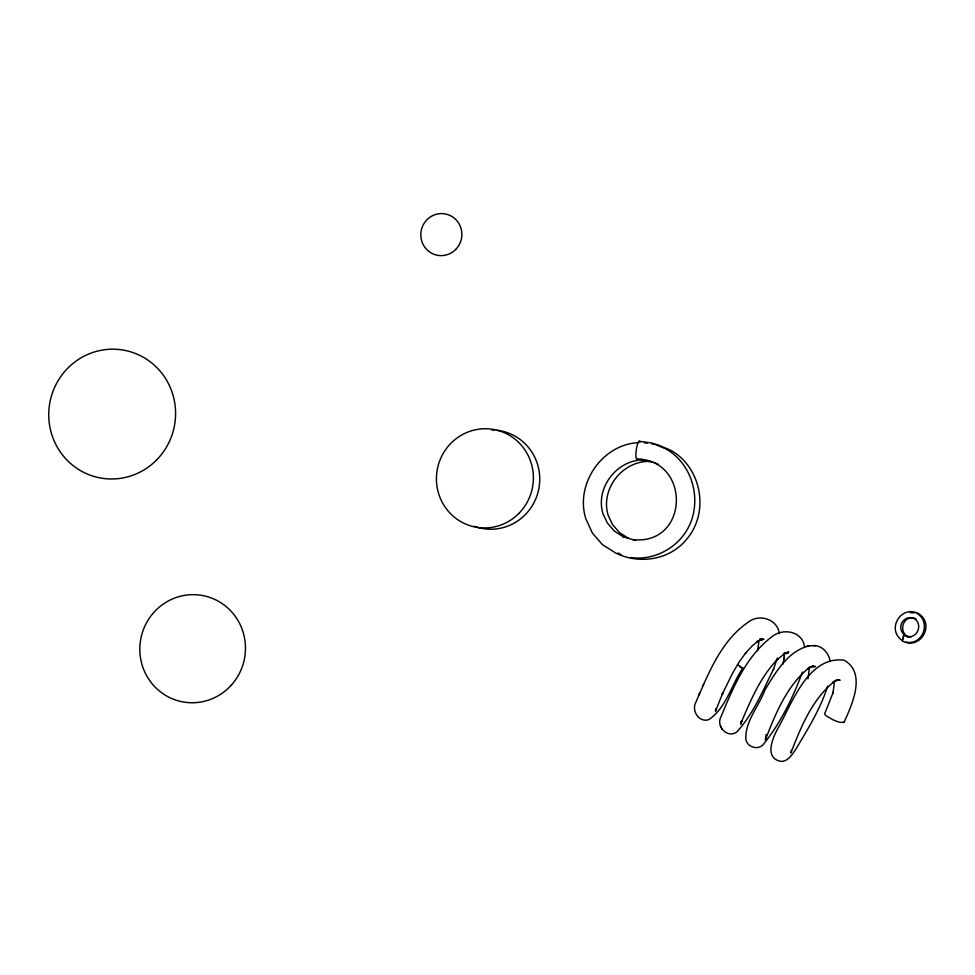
<?xml version="1.0" encoding="UTF-8"?>
<svg xmlns="http://www.w3.org/2000/svg" width="975" height="975" viewBox="0 0 975 975"><rect width="100%" height="100%" fill="white"/><g stroke="black" fill="none" stroke-linecap="round" stroke-linejoin="round"><path stroke-width="1.46" d="M766.094 734.492L765.375 739.879C775.515 713.566 786.947 685.388 809.567 667.314L807.873 668.643L813.467 665.864L811.163 666.705M741.024 721.573L740.829 724.267L741.878 720.598L741.024 722.95C750.701 700.257 760.5 676.662 778.013 658.771L776.831 659.953L783.157 654.761L788.812 651.958L784.217 653.274L784.314 658.71M715.808 708.74L715.455 711.409L722.792 692.945L722.158 694.371L732.908 672.543L739.172 661.94L746.033 652.494L745.363 653.384L752.03 646.035L758.453 640.758L756.612 641.782L762.072 639.076L759.708 639.539L763.986 639.32L761.438 639.076M791.371 750.275L790.883 752.98C800.877 727.009 812.163 699.197 834.478 681.367L832.662 682.5L838.195 679.758L835.819 680.392L840.133 680.172L837.537 680.099M757.612 650.727L759.037 640.648M782.974 664.048L784.412 656.687M807.983 678.832L809.421 667.777M903.24 638.857L903.386 638.125M804.497 646.791C802.498 631.008 782.523 627.632 771.688 636.931C746.009 656.358 733.188 687.424 721.195 716.296C715.443 725.863 727.167 738.928 736.795 731.969C753.334 714.005 762.986 690.446 773.687 668.765M773.394 669.642L777.319 657.991M802.486 672.007C792.833 697.917 780.244 723.877 762.584 745.29C757.088 750.031 748.057 747.057 745.96 740.244C744.254 722.097 759.086 706.18 765.009 689.788C775.612 672.421 788.092 650.508 809.494 645.852M827.714 686.047C820.548 708.667 807.885 729.032 795.795 749.287C792.188 754.406 788.19 761.585 780.963 761.39C763.206 758.111 773.309 736.015 778.988 726.424C792.614 701.72 808.921 655.675 844.143 660.197C866.738 673.079 852.004 704.791 843.997 722.39L840.084 722.365A10.835 2.389 24.5 0 1 832.857 719.708L826.52 716.003A10.25 2.255 24.5 0 1 824.813 713.395L833.308 692.092L832.918 693.542L834.6 680.794M779.305 633.616C777.538 618.796 758.672 613.287 747.715 622.55C720.976 641.111 708.618 673.079 696.04 701.866C691.141 710.178 698.514 722.585 708.459 719.782C726.082 708.52 731.469 684.779 742.767 668.094L738.099 665.145M698.795 694.931L699.66 693.03M702.951 685.657L703.597 684.231M902.46 641.075L903.313 635.737L911.284 636.907M638.54 442.626C602.197 444.271 574.945 483.978 585.78 518.615L592.422 533.13L602.465 544.659L615.944 553.154C640.1 564.927 670.983 559.808 687.643 538.029L687.862 537.749C709.447 510.815 701.037 467.22 670.873 450.365L657.382 444.649L651.605 443.808M649.35 461.394C622.233 460.919 600.027 489.413 608.229 515.507L612.58 524.635L619.552 532.63L628.485 538.371L627.876 538.151M813.187 645.669C821.718 644.95 828.884 653.043 830.115 661.05M812.931 666.62L815.514 666.486L810.128 666.754M807.056 645.986L815.77 645.535M784.217 653.274L788.446 653.055M633.019 539.687C689.179 545.257 691.08 459.883 636.821 458.945M630.642 557.542C650.276 560.357 670.118 551.789 682.488 536.494L682.707 536.213C704.291 509.279 695.882 465.684 665.718 448.829L652.226 443.113L639.222 441.224A9.019 1.767 -81.7 0 0 637.589 443.954L637.053 445.819A8.958 1.755 -81.7 0 0 635.871 455.617A8.958 1.755 -81.7 0 0 637.333 458.591M910.248 612.714L914.367 612.8M906.665 636.443C917.463 639.1 923.264 624.158 914.245 618.54C904.312 614.043 895.708 626.974 904.093 634.579M905.909 642.111C922.63 645.755 931.686 622.221 916.939 613.36M742.767 668.094L741.487 667.704M644.378 442.76L647.266 443.186M641.977 460.48L652.811 462.053M915.939 618.808C904.373 613.702 897.012 630.618 908.237 637.199M903.24 641.416C921.009 649.777 935.037 624.171 918.743 613.787C901.144 604.134 885.787 629.655 902.411 640.612M635.602 540.455L622.72 536.616L623.33 536.835L614.396 531.095L607.425 523.1L603.062 513.971C594.872 487.878 617.077 459.383 644.195 459.871A8.958 1.694 81.7 0 1 643.732 459.773M621.099 554.69L618.162 552.959M654.115 462.601L658.027 464.234M739.988 667.034L740.878 667.436M639.222 441.224L639.649 441.48A8.958 1.755 -81.7 0 1 639.966 442.321M760.025 638.832L761.975 640.234M785.436 652.628L786.557 653.64M720.342 725.814L720.891 726.923M721.549 728.227L722.122 729.373M844.07 721.768A10.25 2.255 24.5 0 1 843.997 722.39M649.716 460.87A8.958 1.694 81.7 0 1 648.375 460.627M642.488 460.127A8.958 1.755 -81.7 0 1 641.245 459.371M497.335 430.328A49.664 48.445 -78.7 0 1 538.346 491.022A49.664 48.445 -78.7 0 1 474.277 526.256M491.705 429.999A49.664 48.445 -78.7 0 1 494.508 430.072M156.512 460.054A64.959 63.363 -78.7 0 0 129.261 351.427A64.959 63.363 -78.7 0 0 50.724 430.792A64.959 63.363 -78.7 0 0 156.512 460.054M456.276 248.869A21.036 20.512 -78.7 0 0 446.075 214.11A21.036 20.512 -78.7 0 0 421.663 240.825A21.036 20.512 -78.7 0 0 456.276 248.869M231.075 685.413A54.1 52.772 -78.7 0 0 204.823 595.993A54.1 52.772 -78.7 0 0 142.045 664.718A54.1 52.772 -78.7 0 0 231.075 685.413M518.883 513.411A49.664 48.445 -78.7 0 0 497.884 430.414A49.664 48.445 -78.7 0 0 437.958 491.205A49.664 48.445 -78.7 0 0 518.883 513.411"/></g></svg>
